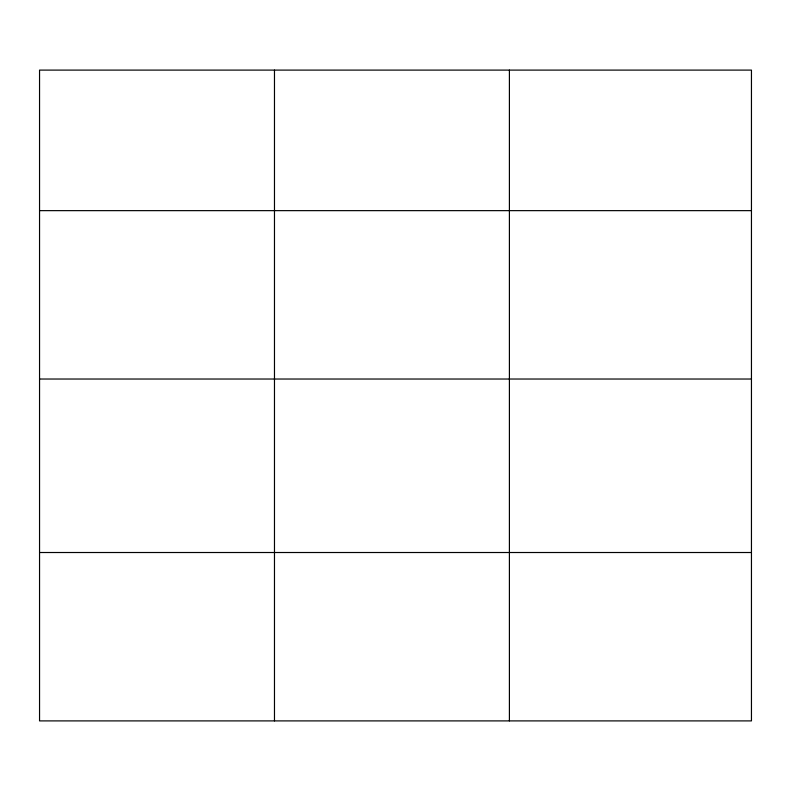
<?xml version="1.0" encoding="UTF-8"?>
<svg xmlns="http://www.w3.org/2000/svg" width="791" height="791" viewBox="0 0 791 791"><rect width="100%" height="100%" fill="white"/><g stroke="black" fill="none" stroke-linecap="round" stroke-linejoin="round"><path stroke-width="1.19" d="M751.45 379.027L751.45 70.102L39.55 70.102L39.55 720.898L751.45 720.898L751.45 379.027L39.55 379.027M39.55 210.643L751.45 210.643M39.55 552.513L751.45 552.513M509.404 70.102L509.404 720.898M274.477 70.102L274.477 720.898"/></g></svg>
